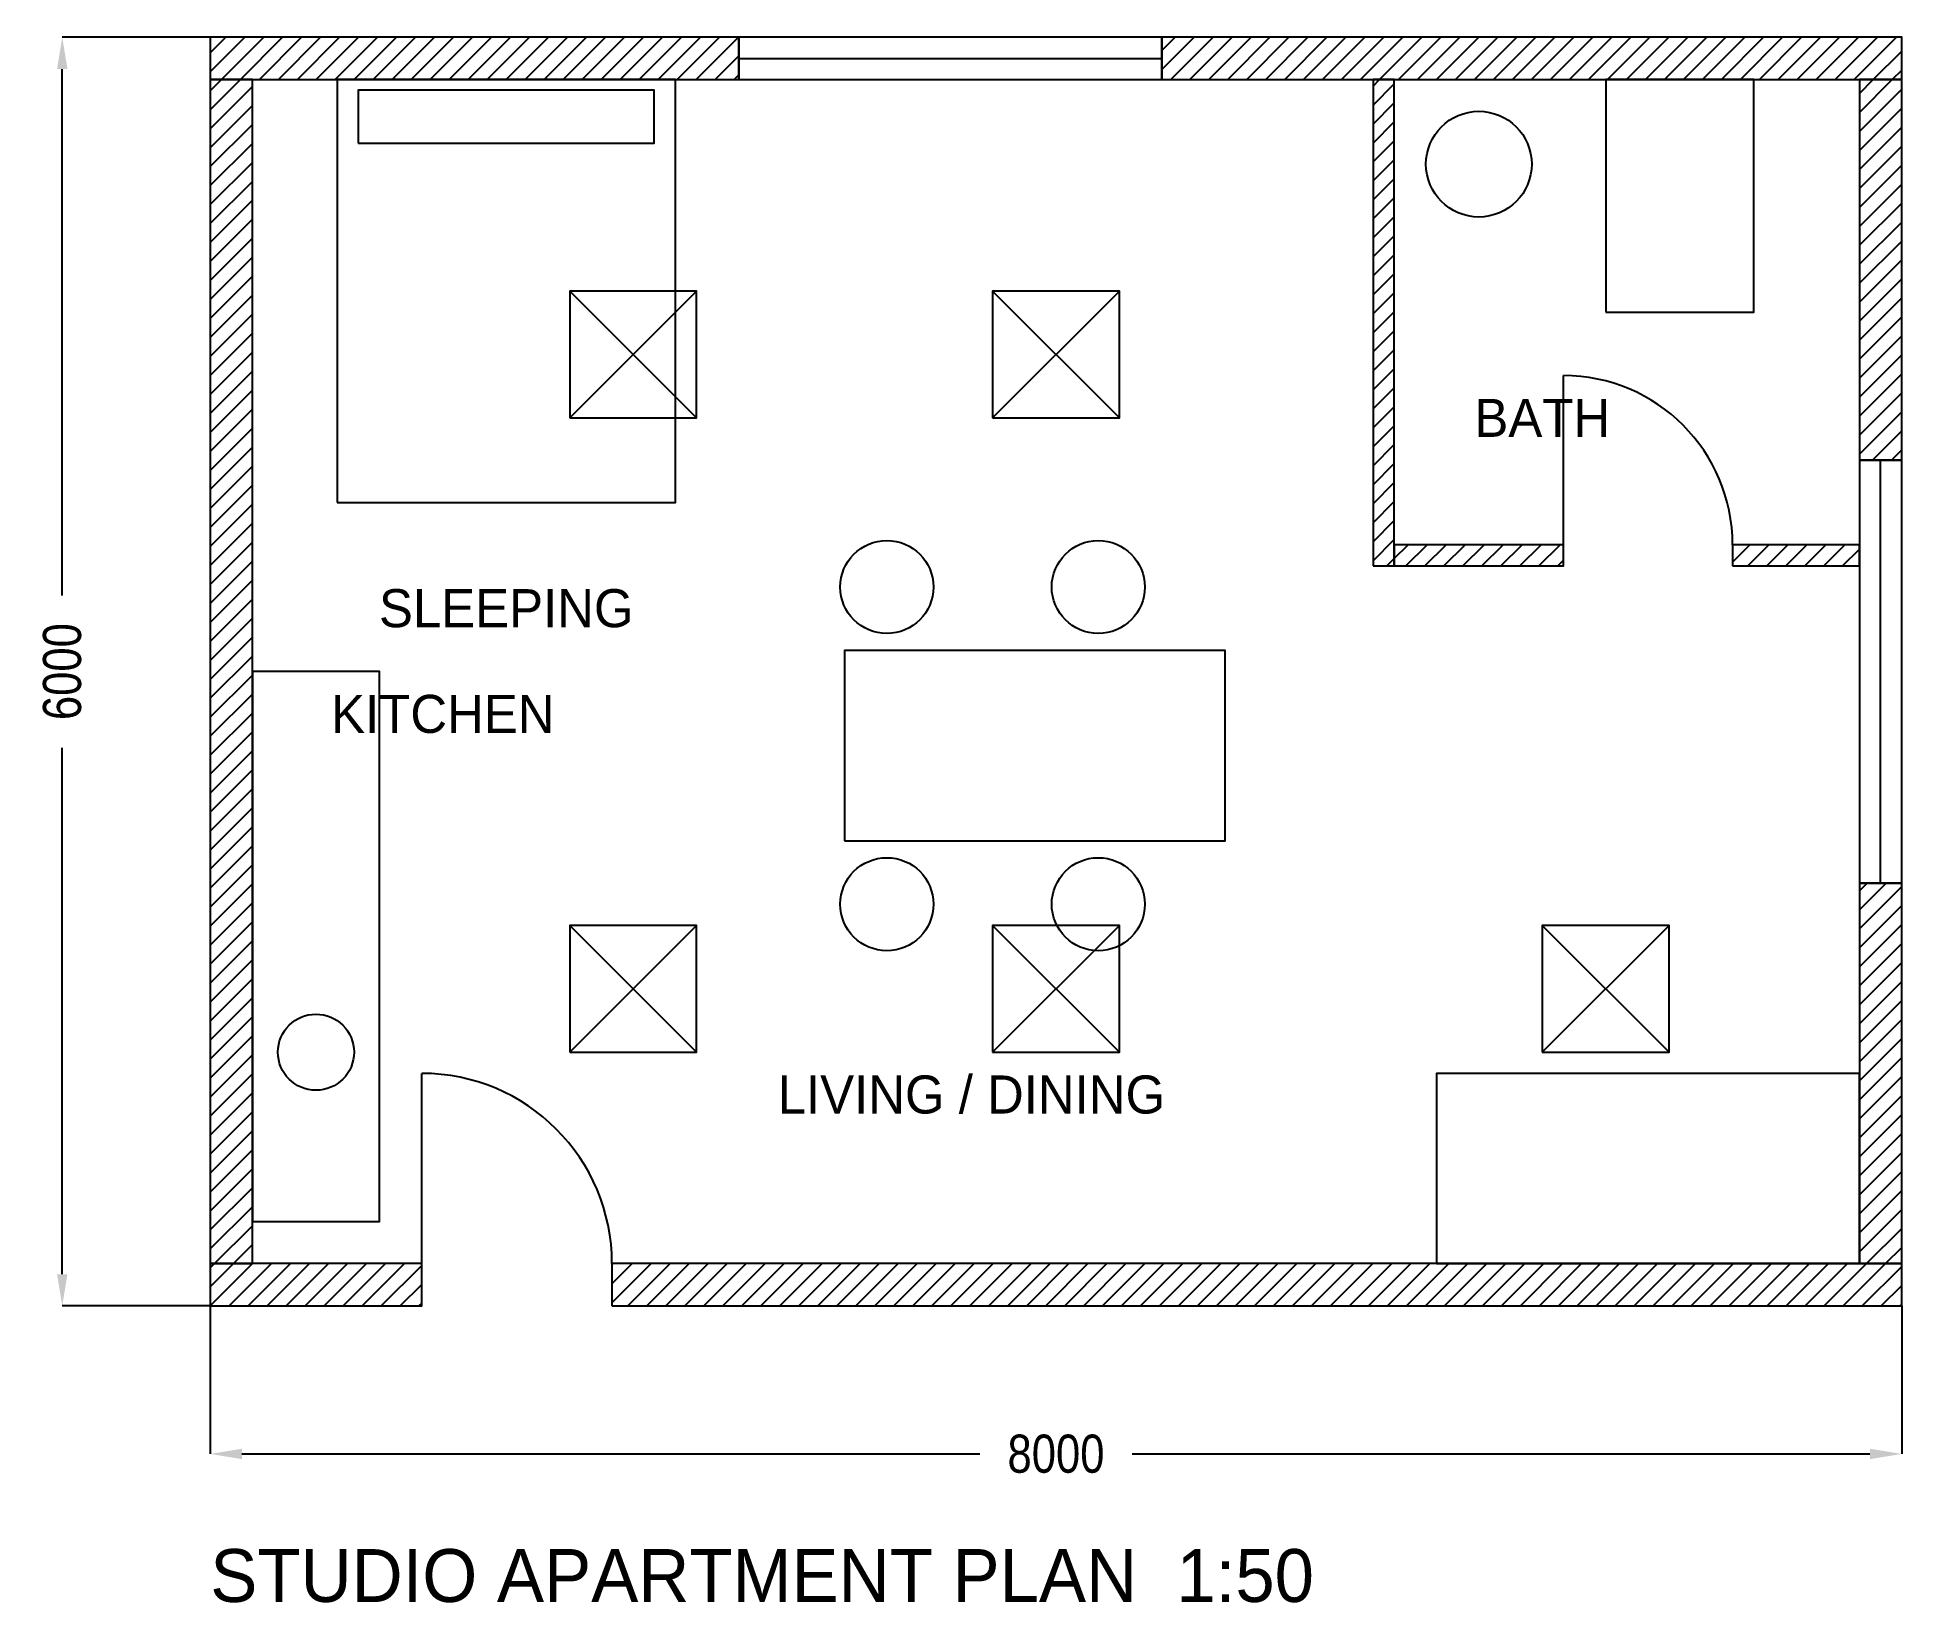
# Model space of a CAD drawing. Header units: millimetres. Extents: x -818 to 8000, y -1404 to 6000.
import ezdxf
from ezdxf.enums import TextEntityAlignment as Align

# ---------------------------------------------------------------- set-up
doc = ezdxf.new("R2010")
doc.units = ezdxf.units.MM
for name, color, linetype in [('DIMS', 1, 'Continuous'), ('DOORS', 4, 'Continuous'), ('FURNITURE', 8, 'Continuous'), ('HATCH', 9, 'Continuous'), ('LIGHTING', 2, 'Continuous'), ('TEXT', 3, 'Continuous'), ('WALLS', 7, 'Continuous'), ('WINDOWS', 5, 'Continuous')]:
    doc.layers.add(name, color=color, linetype=linetype)
doc.styles.add('OpenSansCondensed-Light', font='OpenSansCondensed-Light.ttf')
doc.dimstyles.get("Standard").update_dxf_attribs({"dimtxt": 2.5, "dimasz": 2.5, "dimexe": 1.25, "dimexo": 0.625, "dimtad": 1, "dimcen": 2.5, "dimazin": 3, "dimtfac": 1, "dimtmove": 0, "dimatfit": 3})

# ---------------------------------------------------------------- blocks, each defined once
blk = doc.blocks.new('_CLOSEDFILLED')
at = {"color": 0, "linetype": 'BYBLOCK'}
blk.add_solid([(-1, 0.164), (0, 0), (-1, -0.164)], dxfattribs=at)
blk = doc.blocks.new('*D1')
for p, q in [((0, 0), (0, -700)), ((8000, 0), (8000, -700)), ((150, -700), (3640, -700)), ((4360, -700), (7850, -700))]:
    blk.add_line(p, q)
at = {"layer": 'Defpoints'}
for p in [(0, 0), (8000, 0), (0, -700)]:
    blk.add_point(p, dxfattribs=at)
at = {"layer": 'DIMS', "xscale": 150, "yscale": 150, "rotation": 180}
blk.add_blockref('_CLOSEDFILLED', (0, -700), dxfattribs=at)
at = {"layer": 'DIMS', "xscale": 150, "yscale": 150}
blk.add_blockref('_CLOSEDFILLED', (8000, -700), dxfattribs=at)
at = {"layer": 'DIMS', "insert": (4000, -700), "char_height": 180, "attachment_point": 5, "style": 'OpenSansCondensed-Light'}
blk.add_mtext('8000', dxfattribs=at)
blk = doc.blocks.new('*D2')
for p, q in [((0, 6000), (-700, 6000)), ((-700, 3360), (-700, 5850)), ((-700, 150), (-700, 2640)), ((0, 0), (-700, 0))]:
    blk.add_line(p, q)
at = {"layer": 'Defpoints'}
for p in [(0, 6000), (-700, 0), (0, 0)]:
    blk.add_point(p, dxfattribs=at)
at = {"layer": 'DIMS', "xscale": 150, "yscale": 150}
for p, rotation in [((-700, 6000), 90), ((-700, 0), 270)]:
    blk.add_blockref('_CLOSEDFILLED', p, dxfattribs=dict(at, rotation=rotation))
at = {"layer": 'DIMS', "insert": (-700, 3000), "char_height": 180, "attachment_point": 5, "rotation": 90, "style": 'OpenSansCondensed-Light'}
blk.add_mtext('6000', dxfattribs=at)

msp = doc.modelspace()

# ---------------------------------------------------------------- hatches: boundary and pattern name
at = {"layer": 'HATCH'}
h = msp.add_hatch(dxfattribs=at)
h.set_pattern_fill('ANSI31', scale=20)
h.paths.add_polyline_path([(0, 5800), (2500, 5800), (2500, 6000), (0, 6000)])
h = msp.add_hatch(dxfattribs=at)
h.set_pattern_fill('ANSI31', scale=20)
h.paths.add_polyline_path([(4500, 5800), (8000, 5800), (8000, 6000), (4500, 6000)])
h = msp.add_hatch(dxfattribs=at)
h.set_pattern_fill('ANSI31', scale=20)
h.paths.add_polyline_path([(0, 200), (200, 200), (200, 5800), (0, 5800)])
h = msp.add_hatch(dxfattribs=at)
h.set_pattern_fill('ANSI31', scale=20)
h.paths.add_polyline_path([(5500, 3500), (5600, 3500), (5600, 5800), (5500, 5800)])
h = msp.add_hatch(dxfattribs=at)
h.set_pattern_fill('ANSI31', scale=20)
h.paths.add_polyline_path([(7800, 4000), (8000, 4000), (8000, 5800), (7800, 5800)])
h = msp.add_hatch(dxfattribs=at)
h.set_pattern_fill('ANSI31', scale=20)
h.paths.add_polyline_path([(5600, 3500), (6400, 3500), (6400, 3600), (5600, 3600)])
h = msp.add_hatch(dxfattribs=at)
h.set_pattern_fill('ANSI31', scale=20)
h.paths.add_polyline_path([(7200, 3500), (7800, 3500), (7800, 3600), (7200, 3600)])
h = msp.add_hatch(dxfattribs=at)
h.set_pattern_fill('ANSI31', scale=20)
h.paths.add_polyline_path([(7800, 200), (8000, 200), (8000, 2000), (7800, 2000)])
h = msp.add_hatch(dxfattribs=at)
h.set_pattern_fill('ANSI31', scale=20)
h.paths.add_polyline_path([(0, 0), (1000, 0), (1000, 200), (0, 200)])
h = msp.add_hatch(dxfattribs=at)
h.set_pattern_fill('ANSI31', scale=20)
h.paths.add_polyline_path([(1900, 0), (8000, 0), (8000, 200), (1900, 200)])

# ---------------------------------------------------------------- linework, layer by layer
at = {"layer": 'DOORS'}
for p, q in [((6400, 3600), (6400, 4400)), ((1000, 200), (1000, 1100))]:
    msp.add_line(p, q, dxfattribs=at)
for centre, radius in [((6400, 3600), 800), ((1000, 200), 900)]:
    msp.add_arc(centre, radius, 0, 90, dxfattribs=at)
at = {"layer": 'FURNITURE'}
for points in [[(600, 3800), (2200, 3800), (2200, 5800), (600, 5800)], [(700, 5500), (2100, 5500), (2100, 5750), (700, 5750)], [(6600, 4700), (7300, 4700), (7300, 5800), (6600, 5800)], [(3000, 2200), (4800, 2200), (4800, 3100), (3000, 3100)], [(200, 400), (800, 400), (800, 3000), (200, 3000)], [(5800, 200), (7800, 200), (7800, 1100), (5800, 1100)]]:
    msp.add_lwpolyline(points, close=True, dxfattribs=at)
for centre, radius in [((6000, 5400), 250), ((3200, 3400), 220), ((4200, 3400), 220), ((3200, 1900), 220), ((4200, 1900), 220), ((500, 1200), 180)]:
    msp.add_circle(centre, radius, dxfattribs=at)
at = {"layer": 'LIGHTING'}
for p, q in [((1700, 4200), (2300, 4800)), ((1700, 4800), (2300, 4200)), ((3700, 4200), (4300, 4800)), ((3700, 4800), (4300, 4200)), ((1700, 1200), (2300, 1800)), ((1700, 1800), (2300, 1200)), ((3700, 1200), (4300, 1800)), ((3700, 1800), (4300, 1200)), ((6300, 1200), (6900, 1800)), ((6300, 1800), (6900, 1200))]:
    msp.add_line(p, q, dxfattribs=at)
for points in [[(1700, 4200), (2300, 4200), (2300, 4800), (1700, 4800)], [(3700, 4200), (4300, 4200), (4300, 4800), (3700, 4800)], [(1700, 1200), (2300, 1200), (2300, 1800), (1700, 1800)], [(3700, 1200), (4300, 1200), (4300, 1800), (3700, 1800)], [(6300, 1200), (6900, 1200), (6900, 1800), (6300, 1800)]]:
    msp.add_lwpolyline(points, close=True, dxfattribs=at)
at = {"layer": 'WALLS'}
for points in [[(0, 5800), (2500, 5800), (2500, 6000), (0, 6000)], [(4500, 5800), (8000, 5800), (8000, 6000), (4500, 6000)], [(0, 200), (200, 200), (200, 5800), (0, 5800)], [(5500, 3500), (5600, 3500), (5600, 5800), (5500, 5800)], [(7800, 4000), (8000, 4000), (8000, 5800), (7800, 5800)], [(5600, 3500), (6400, 3500), (6400, 3600), (5600, 3600)], [(7200, 3500), (7800, 3500), (7800, 3600), (7200, 3600)], [(7800, 200), (8000, 200), (8000, 2000), (7800, 2000)], [(0, 0), (1000, 0), (1000, 200), (0, 200)], [(1900, 0), (8000, 0), (8000, 200), (1900, 200)]]:
    msp.add_lwpolyline(points, close=True, dxfattribs=at)
at = {"layer": 'WINDOWS'}
for p, q in [((2500, 5900), (4500, 5900)), ((7900, 2000), (7900, 4000))]:
    msp.add_line(p, q, dxfattribs=at)
for points in [[(2500, 5800), (4500, 5800), (4500, 6000), (2500, 6000)], [(7800, 2000), (8000, 2000), (8000, 4000), (7800, 4000)]]:
    msp.add_lwpolyline(points, close=True, dxfattribs=at)

# ---------------------------------------------------------------- texts
at = {"layer": 'TEXT'}
for s, p in [('BATH', (6300, 4200)), ('SLEEPING', (1400, 3300)), ('KITCHEN', (1100, 2800)), ('LIVING / DINING', (3600, 1000))]:
    msp.add_text(s, height=180, dxfattribs=at).set_placement(p, align=Align.MIDDLE_CENTER)
msp.add_text('STUDIO APARTMENT PLAN  1:50', height=250, dxfattribs=at).set_placement((0, -1400))

# ---------------------------------------------------------------- dimensions: what is measured, and where the dimension line sits
at = {"layer": 'DIMS'}
dim = msp.add_linear_dim(base=(-700, 0), p1=(0, 0), p2=(0, 6000), angle=90, dimstyle='Standard', override={"dimtxt": 180, "dimasz": 150}, dxfattribs=at)
dim.commit()
dim.dimension.update_dxf_attribs({"geometry": '*D2', "text_midpoint": (-700, 3000)})
dim = msp.add_linear_dim(base=(0, -700), p1=(0, 0), p2=(8000, 0), dimstyle='Standard', override={"dimtxt": 180, "dimasz": 150}, dxfattribs=at)
dim.commit()
dim.dimension.update_dxf_attribs({"geometry": '*D1', "text_midpoint": (4000, -700)})

doc.saveas('drawing.dxf')
